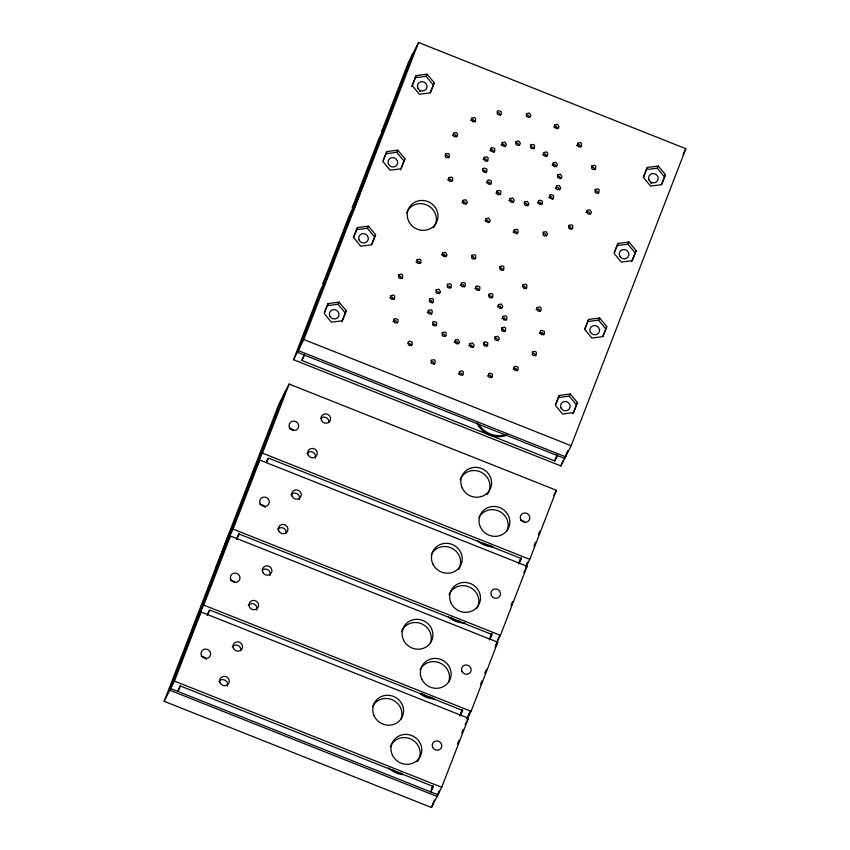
<?xml version="1.0" encoding="UTF-8"?>
<svg xmlns="http://www.w3.org/2000/svg" width="850" height="850" viewBox="0 0 850 850"><rect width="100%" height="100%" fill="white"/><g stroke="black" fill="none" stroke-linecap="round" stroke-linejoin="round"><path stroke-width="1.27" d="M385.39 124.323L381.586 131.782L408.266 62.709L418.561 42.5L685.865 148.708L571.157 445.729L560.862 465.938L293.558 359.72L320.227 290.647L324.031 283.199M412.069 55.25L297.351 352.272L564.666 458.479L567.046 452.296M412.919 53.571L298.212 350.593L565.516 456.801L567.906 450.617M197.306 619.469L201.099 612.011L468.414 718.218L441.734 787.291L431.439 807.5L164.135 701.293L278.842 404.271L289.138 384.062L556.442 490.28L529.773 559.353L525.969 566.801M293.558 359.72L303.854 339.522L418.561 42.5M284.484 393.199L169.777 690.211L437.081 796.429L438.993 791.477M285.334 391.521L170.627 688.543L437.931 794.75L439.365 791.031M164.135 701.293L174.431 681.084L201.099 612.011M199.973 612.553L203.766 605.104L230.446 536.031L497.76 642.239L471.081 711.312L467.277 718.771M229.319 536.573L233.113 529.125L259.792 460.052L527.096 566.259L500.427 635.332L496.623 642.781M258.666 460.594L262.459 453.135L289.138 384.062M557.441 455.611L554.721 460.934L301.867 360.464L304.247 354.301M180.232 685.238L177.852 691.411L180.561 686.088L397.332 772.129L433.426 786.548L430.716 791.881L433.096 785.708M207.676 614.189L209.1 610.491M238.924 533.279L236.544 539.442L239.254 534.119L456.014 620.171L492.118 634.589L489.398 639.912L491.778 633.749M266.358 462.23L267.793 458.533M324.445 312.354L326.602 306.786M353.366 237.479L357.457 227.566L368.464 226.164L375.604 234.77L371.737 244.789L360.729 246.192L353.589 237.575L357.457 227.566M383.138 160.384L386.803 151.587L397.811 150.174L404.951 158.791L401.083 168.81L390.076 170.212L382.936 161.596L386.803 151.587M411.623 86.636L416.149 75.597L427.157 74.194L434.286 82.811L430.419 92.831L419.422 94.233L412.282 85.616L416.149 75.597M328.111 303.546L324.243 313.554L331.383 322.171L342.391 320.769L346.258 310.749L339.118 302.143L328.111 303.546L327.027 305.671L338.034 304.268L339.118 302.143M341.732 321.789L346.258 310.749M371.503 244.694L375.604 234.77M400.424 169.819L404.951 158.791M430.196 92.735L434.286 82.811M555.634 404.207L557.781 398.639M584.545 329.343L588.646 319.419L599.654 318.017L606.783 326.634L602.916 336.642L591.908 338.045L584.779 329.439L588.646 319.419M614.327 252.248L617.982 243.44L628.989 242.038L636.129 250.644L632.262 260.663L621.254 262.066L614.114 253.459L617.982 243.44M643.237 177.374L647.328 167.461L658.336 166.058L665.476 174.664L661.608 184.684L650.601 186.086L643.461 177.469L647.328 167.461M559.3 395.399L555.433 405.418L562.572 414.024L573.569 412.622L577.437 402.613L570.308 393.996L559.3 395.399L558.216 397.534L569.224 396.132L570.308 393.996M572.921 413.642L577.437 402.613M602.692 336.547L606.783 326.634M631.603 261.683L636.129 250.644M661.385 184.588L665.476 174.664M554.721 460.934L557.101 454.771M460.222 714.914L462.134 709.973M490.312 637.011L491.746 633.293M518.978 562.806L520.402 559.098M460.53 714.659L462.442 709.729M519.222 562.7L521.124 557.77M560.862 465.938L562.764 460.998M431.439 807.5L434.308 800.073M467.192 718.463L469.104 713.511M525.98 566.238L527.414 562.519M457.534 744.005L458.968 740.297M461.752 733.072L463.186 729.374M467.096 719.259L470.135 711.365M480.473 684.601L481.908 680.893M484.776 673.466L486.211 669.758M495.773 645.001L499.003 636.618M511.062 605.402L512.497 601.683M525.884 567.035L527.871 561.871M534.002 545.997L535.436 542.279M538.305 534.862L539.739 531.144M387.579 119.191L391.053 112.381L384.381 129.646L380.906 136.468M382.723 131.229L378.919 138.688L352.24 207.761L356.044 200.303M362.228 184.811L366.786 175.865L353.451 210.407L348.893 219.353M353.377 207.219L349.573 214.667L322.904 283.741L326.697 276.293M415.066 77.733L426.073 76.33L427.157 74.194M330.225 267.707L333.689 260.886L327.027 278.152L323.553 284.973M385.719 153.712L396.727 152.309L397.811 150.174M356.373 229.691L367.381 228.289L368.464 226.164M301.867 360.464L304.576 355.141M259.144 458.819L255.669 465.63L248.997 482.906L252.471 476.085M255.999 467.5L259.792 460.052M233.803 524.439L229.245 533.386L215.9 567.917L220.458 558.971M266.433 462.4L268.6 458.139L521.454 558.609L518.744 563.933M226.653 543.479L230.446 536.031M201.79 607.325L198.316 614.146L191.643 631.412L195.117 624.591M207.198 615.432L209.907 610.098L426.668 696.15L462.772 710.568L460.052 715.891M646.244 169.586L657.252 168.183L658.336 166.058M616.898 245.565L627.906 244.163L628.989 242.038M683.049 154.243L685.865 148.708M587.562 321.555L598.559 320.142L599.654 318.017M553.732 495.603L556.442 490.28M523.844 572.645L527.096 566.259M495.04 647.562L497.76 642.239M431.386 788.885L432.522 786.643M465.152 724.604L468.414 718.218M470.645 120.317L473.365 119.68L474.938 122.017M452.402 135.32L455.132 134.683L456.705 137.031M489.812 150.418L492.533 149.781L494.105 152.129M501.001 144.851L503.721 144.213L505.293 146.551M447.674 179.796L450.394 179.159L451.966 181.507M483.108 159.566L485.828 158.929L487.401 161.277M553.605 127.022L556.325 126.384L557.898 128.722M486.381 182.697L489.101 182.059L490.673 184.407M461.901 202.481L464.621 201.843L466.193 204.191M542.608 154.689L545.328 154.052L546.901 156.389M495.858 193.163L498.578 192.525L500.151 194.863M576.555 145.361L579.286 144.723L580.847 147.071M552.086 165.144L554.806 164.507L556.378 166.855M508.895 200.685L511.615 200.048L513.188 202.396M415.958 261.917L418.678 261.279L420.251 263.617M484.861 220.83L487.581 220.192L489.154 222.53M441.596 255.064L444.316 254.426L445.889 256.774M555.347 188.275L558.078 187.637L559.651 189.986M537.466 203.001L540.186 202.364L541.758 204.701M548.643 197.423L551.374 196.786L552.936 199.134M389.651 297.808L392.371 297.171L393.943 299.519M513.049 232.029L515.769 231.391L517.342 233.729M392.987 321.396L395.707 320.758L397.279 323.106M460.264 285.303L462.995 284.665L464.567 287.013M586.054 212.521L588.774 211.884L590.346 214.221M427.21 312.502L429.941 311.865L431.502 314.213M474.874 288.756L477.604 288.118L479.177 290.466M497.399 306.744L500.119 306.106L501.691 308.454M454.208 342.284L456.928 341.647L458.501 343.995M501.872 318.538L504.592 317.9L506.164 320.248M468.817 345.748L471.538 345.111L473.11 347.448M536.095 309.655L538.826 309.007L540.388 311.355M458.362 373.628L461.082 372.991L462.655 375.339M539.431 333.232L542.151 332.594L543.724 334.942M487.486 375.987L490.216 375.339L491.778 377.687M513.124 369.134L515.844 368.496L517.416 370.834M497.516 112.71L499.003 112.827L500.576 115.175M526.649 115.069L528.137 115.186L529.709 117.523M516.194 142.949L517.682 143.066L519.254 145.403M530.804 146.402L533.46 147.454L533.864 148.867M445.581 155.454L447.058 155.571L448.63 157.919M592.025 167.291L593.513 167.407L595.085 169.756M483.14 170.149L485.796 171.211L486.2 172.614M557.791 176.184L559.279 176.301L560.851 178.649M595.361 190.878L596.838 190.995L598.411 193.343M524.737 203.394L526.224 203.501L527.797 205.849M569.054 226.78L570.541 226.897L572.103 229.234M543.416 233.623L544.903 233.739L546.476 236.087M471.962 256.668L473.45 256.785L475.022 259.123M500.151 267.867L501.638 267.984L503.211 270.321M398.958 276.176L400.446 276.293L402.007 278.63M523.111 286.206L524.588 286.322L526.161 288.671M447.546 285.696L450.203 286.748L450.606 288.15M436.358 291.263L439.014 292.326L439.418 293.728M489.154 295.534L491.81 296.586L492.214 297.989M429.654 300.422L431.141 300.528L432.714 302.876M432.926 323.553L435.582 324.604L435.986 326.007M501.904 329.12L503.391 329.237L504.964 331.585M442.404 334.007L443.891 334.124L445.464 336.462M495.199 338.268L496.687 338.385L498.249 340.733M484.011 343.846L486.668 344.898L487.071 346.301M408.446 343.336L411.103 344.388L411.506 345.791M532.599 353.366L534.087 353.483L535.659 355.831M431.407 361.675L432.894 361.792L434.467 364.129M303.854 339.522L571.157 445.729M262.459 453.135L529.773 559.353M233.113 529.125L500.427 635.332M203.766 605.104L471.081 711.312M174.431 681.084L441.734 787.291M657.252 168.183L664.392 176.8M627.906 244.163L635.046 252.779M426.073 76.33L433.203 84.936M598.559 320.142L605.699 328.759M396.727 152.309L403.856 160.916M569.224 396.132L576.353 404.738M367.381 228.289L374.521 236.906M338.034 304.268L345.174 312.885M406.534 212.861A15.555 14.801 27 0 1 428.166 205.657A15.555 14.801 27 0 1 433.564 227.726M650.494 182.824A4.856 4.622 27 0 1 651.61 183.441M419.305 90.971A4.856 4.622 27 0 1 420.421 91.588M507.344 435.051A23.258 22.132 27 0 1 476.786 422.907M505.644 434.764A23.258 22.132 27 0 1 478.454 423.959M289.244 428.602A4.856 4.622 27 0 1 293.76 430.397M520.434 520.455A4.856 4.622 27 0 1 524.949 522.251M460.116 479.751A15.555 14.801 27 0 1 481.748 472.536A15.555 14.801 27 0 1 487.146 494.604M401.434 631.709A15.555 14.801 27 0 1 421.217 623.634A15.555 14.801 27 0 1 430.334 643.195M449.002 594.841A15.555 14.801 27 0 1 470.029 587.318A15.555 14.801 27 0 1 476.754 608.632M259.909 504.581A4.856 4.622 27 0 1 265.094 507.429M431.29 554.551A15.555 14.801 27 0 1 452.402 548.526A15.555 14.801 27 0 1 458.522 569.521M478.869 517.682A15.555 14.801 27 0 1 498.759 511.052A15.555 14.801 27 0 1 507.248 530.336M493.085 546.954A23.258 22.132 27 0 1 477.615 540.802M491.226 545.7A23.258 22.132 27 0 1 483.151 543.182M420.176 669.641A15.555 14.801 27 0 1 440.066 663.011A15.555 14.801 27 0 1 448.556 682.306M464.95 622.944A23.258 22.132 27 0 1 448.269 616.792M230.562 580.561A4.856 4.622 27 0 1 235.078 582.356M460.689 621.499A23.258 22.132 27 0 1 450.702 617.238M321.109 418.041A4.856 4.622 27 0 1 328.982 422.365M306.924 453.443A4.856 4.622 27 0 1 315.361 458.086M402.645 774.711A23.258 22.132 27 0 1 388.684 767.911M201.216 656.54A4.856 4.622 27 0 1 206.401 659.398M434.403 698.923A23.258 22.132 27 0 1 420.814 694.291M432.533 697.669A23.258 22.132 27 0 1 421.356 693.228M262.416 569.999A4.856 4.622 27 0 1 270.013 575.514M401.997 773.468A23.258 22.132 27 0 1 393.008 769.888M277.578 529.423A4.856 4.622 27 0 1 286.301 532.886M290.913 494.881A4.856 4.622 27 0 1 299.359 499.524M248.232 605.402A4.856 4.622 27 0 1 256.679 610.045M390.309 746.799A15.555 14.801 27 0 1 411.942 739.596A15.555 14.801 27 0 1 417.339 761.664M372.608 706.509A15.555 14.801 27 0 1 392.498 699.879A15.555 14.801 27 0 1 400.987 719.174M218.886 681.381A4.856 4.622 27 0 1 227.333 686.024M232.22 646.85A4.856 4.622 27 0 1 240.943 650.314M390.734 295.683L390.628 298.424L391.797 299.359L394.517 298.722L394.623 295.981L393.454 295.046L390.734 295.683M398.799 274.794L398.692 277.536L399.861 278.471L402.581 277.833L402.698 275.103L401.529 274.157L398.799 274.794M445.421 154.084L445.315 156.825L446.484 157.76L449.204 157.123L449.31 154.381L448.152 153.446L445.421 154.084M453.496 133.195L453.379 135.936L454.548 136.871L457.268 136.234L457.385 133.493L456.216 132.558L453.496 133.195M394.071 319.271L393.954 322.001L395.123 322.947L397.853 322.309L397.959 319.568L395.303 318.516L394.071 319.271M417.042 259.781L416.936 262.523L418.104 263.468L420.824 262.831L420.931 260.089L419.762 259.144L417.042 259.781M448.757 177.661L448.651 180.402L449.809 181.347L452.54 180.71L452.646 177.969L451.478 177.023L448.757 177.661M471.729 118.182L471.219 119.521L472.791 121.858L475.511 121.221L475.618 118.49L474.459 117.544L471.729 118.182M408.297 341.955L407.788 343.294L409.36 345.631L412.08 344.994L412.186 342.252L409.541 341.201L408.297 341.955M442.68 252.939L442.17 254.267L443.732 256.615L446.462 255.977L446.973 254.639L445.4 252.301L442.68 252.939M462.984 200.356L462.878 203.097L464.047 204.032L466.767 203.394L467.277 202.066L465.715 199.718L462.984 200.356M497.367 111.339L497.261 114.07L499.906 115.132L501.149 114.378L501.256 111.637L498.61 110.585L497.367 111.339M429.505 299.041L429.388 301.782L432.044 302.834L433.288 302.079L433.394 299.338L432.225 298.403L429.505 299.041M484.192 157.441L483.682 158.769L485.244 161.117L487.974 160.48L488.081 157.739L486.912 156.804L484.192 157.441M428.294 310.377L428.188 313.119L429.356 314.054L432.076 313.416L432.193 310.675L431.024 309.74L428.294 310.377M436.209 289.892L436.103 292.634L437.261 293.569L439.992 292.931L440.502 291.592L438.929 289.255L436.209 289.892M482.981 168.778L482.874 171.519L485.531 172.571L486.763 171.817L486.88 169.076L484.224 168.024L482.981 168.778M490.896 148.293L490.79 151.024L493.436 152.086L494.679 151.332L494.785 148.591L492.139 147.539L490.896 148.293M432.777 322.171L432.661 324.913L433.829 325.848L436.549 325.21L436.666 322.469L434.01 321.417L432.777 322.171M447.397 284.314L447.281 287.056L448.449 288.001L451.169 287.364L451.286 284.623L450.118 283.677L447.397 284.314M487.464 180.572L486.944 181.9L488.516 184.248L491.247 183.611L491.353 180.869L488.697 179.817L487.464 180.572M502.084 142.715L501.967 145.456L504.624 146.508L505.856 145.754L506.377 144.426L504.804 142.077L502.084 142.715M431.258 360.294L431.141 363.035L433.797 364.087L435.03 363.332L435.147 360.602L433.978 359.656L431.258 360.294M471.814 255.287L471.697 258.028L472.866 258.974L475.586 258.326L475.703 255.595L474.534 254.649L471.814 255.287M485.945 218.694L485.828 221.436L488.484 222.488L489.717 221.733L490.237 220.405L488.665 218.057L485.945 218.694M526.501 113.688L526.384 116.429L529.04 117.481L530.273 116.726L530.793 115.398L529.221 113.05L526.501 113.688M442.255 332.626L442.138 335.368L443.307 336.313L446.027 335.665L446.144 332.934L444.975 331.989L442.255 332.626M461.359 283.178L461.242 285.908L462.411 286.854L465.131 286.216L465.248 283.475L464.079 282.529L461.359 283.178M496.942 191.027L496.825 193.768L497.994 194.703L500.724 194.066L500.831 191.335L499.662 190.389L496.942 191.027M516.046 141.567L515.929 144.309L517.097 145.254L519.817 144.617L520.338 143.278L518.766 140.93L516.046 141.567M455.292 340.159L454.771 341.498L456.344 343.836L459.064 343.198L459.584 341.87L458.012 339.522L455.292 340.159M475.968 286.631L475.447 287.959L477.02 290.307L479.74 289.669L479.857 286.928L477.201 285.876L475.968 286.631M509.979 198.56L509.458 199.888L511.031 202.236L513.761 201.599L514.271 200.26L512.699 197.923L509.979 198.56M530.655 145.031L530.538 147.762L531.707 148.708L534.427 148.07L534.544 145.329L533.375 144.383L530.655 145.031M469.901 343.612L469.381 344.951L470.953 347.289L473.684 346.651L474.194 345.323L472.621 342.975L469.901 343.612M489.005 294.153L488.888 296.894L490.057 297.84L492.777 297.203L492.894 294.461L491.725 293.516L489.005 294.153M524.588 202.013L524.067 203.352L525.64 205.689L528.371 205.052L528.881 203.724L527.308 201.376L524.588 202.013M543.692 152.554L543.575 155.295L544.744 156.23L547.464 155.593L547.581 152.862L546.412 151.916L543.692 152.554M459.446 371.493L459.329 374.234L460.498 375.179L463.218 374.542L463.335 371.801L462.166 370.855L459.446 371.493M500.002 266.486L499.885 269.227L501.054 270.173L503.774 269.535L503.891 266.794L502.722 265.848L500.002 266.486M514.133 229.893L514.016 232.634L516.673 233.686L517.916 232.932L518.022 230.201L516.853 229.256L514.133 229.893M554.689 124.886L554.572 127.627L557.228 128.679L558.461 127.925L558.981 126.597L557.409 124.249L554.689 124.886M483.862 342.465L483.746 345.206L484.914 346.152L487.634 345.514L487.751 342.773L485.095 341.711L483.862 342.465M498.483 304.619L497.962 305.947L499.534 308.295L502.254 307.658L502.775 306.319L501.203 303.981L498.483 304.619M538.549 200.866L538.029 202.204L539.601 204.542L542.332 203.904L542.438 201.174L539.782 200.111L538.549 200.866M553.169 163.019L552.649 164.347L554.221 166.696L556.941 166.058L557.462 164.719L555.889 162.382L553.169 163.019M495.04 336.897L494.934 339.639L497.59 340.691L498.822 339.936L499.343 338.608L497.771 336.26L495.04 336.897M502.956 316.413L502.446 317.741L504.007 320.089L506.738 319.451L506.844 316.71L505.676 315.775L502.956 316.413M549.727 195.298L549.621 198.039L552.277 199.091L553.509 198.337L553.626 195.596L550.97 194.544L549.727 195.298M557.643 174.813L557.536 177.544L560.182 178.606L561.425 177.852L561.935 176.513L560.362 174.176L557.643 174.813M501.744 327.749L501.638 330.491L502.807 331.426L505.527 330.788L505.644 328.047L504.475 327.112L501.744 327.749M556.442 186.15L556.325 188.881L557.494 189.826L560.214 189.189L560.734 187.85L559.162 185.502L556.442 186.15M488.569 373.851L488.463 376.592L489.632 377.527L492.352 376.89L492.469 374.149L489.812 373.097L488.569 373.851M522.952 284.835L522.442 286.163L524.014 288.511L526.734 287.874L526.841 285.132L525.683 284.197L522.952 284.835M543.267 232.252L543.15 234.993L544.319 235.928L547.039 235.291L547.559 233.952L545.987 231.614L543.267 232.252M577.639 143.225L577.532 145.966L578.701 146.912L581.421 146.274L581.538 143.533L580.369 142.587L577.639 143.225M514.207 366.998L513.697 368.337L515.27 370.685L517.99 370.047L518.096 367.306L515.451 366.244L514.207 366.998M537.179 307.519L536.669 308.858L538.241 311.196L540.961 310.558L541.078 307.817L539.909 306.882L537.179 307.519M568.894 225.399L568.788 228.14L569.957 229.075L572.677 228.438L572.794 225.707L571.625 224.761L568.894 225.399M591.866 165.92L591.759 168.661L592.928 169.596L595.648 168.959L595.765 166.218L594.596 165.282L591.866 165.92M532.451 351.996L532.334 354.726L533.503 355.672L536.233 355.034L536.339 352.293L535.171 351.348L532.451 351.996M540.515 331.107L540.005 332.435L541.577 334.783L544.298 334.146L544.404 331.404L541.758 330.353L540.515 331.107M587.138 210.386L586.628 211.724L588.189 214.072L590.92 213.435L591.43 212.096L589.857 209.748L587.138 210.386M595.202 189.508L595.096 192.238L596.264 193.184L598.984 192.546L599.101 189.805L597.933 188.859L595.202 189.508M560.979 407.926A4.856 4.622 27 0 0 569.277 408.999A4.856 4.622 27 0 0 565.792 401.508A4.856 4.622 27 0 0 560.979 407.926M408.627 221.117A15.555 14.801 27 0 0 435.189 224.528A15.555 14.801 27 0 0 424.033 200.579A15.555 14.801 27 0 0 408.627 221.117M590.325 331.946A4.856 4.622 27 0 0 598.623 333.009A4.856 4.622 27 0 0 595.138 325.529A4.856 4.622 27 0 0 590.325 331.946M649.018 179.988A4.856 4.622 27 0 0 657.316 181.05A4.856 4.622 27 0 0 653.831 173.57A4.856 4.622 27 0 0 649.018 179.988M619.671 255.967A4.856 4.622 27 0 0 627.969 257.029A4.856 4.622 27 0 0 624.484 249.549A4.856 4.622 27 0 0 619.671 255.967M388.482 164.103A4.856 4.622 27 0 0 396.78 165.176A4.856 4.622 27 0 0 393.295 157.686A4.856 4.622 27 0 0 388.482 164.103M359.136 240.093A4.856 4.622 27 0 0 367.444 241.156A4.856 4.622 27 0 0 363.949 233.676A4.856 4.622 27 0 0 359.136 240.093M417.828 88.124A4.856 4.622 27 0 0 426.126 89.197A4.856 4.622 27 0 0 422.641 81.706A4.856 4.622 27 0 0 417.828 88.124M329.789 316.072A4.856 4.622 27 0 0 338.098 317.135A4.856 4.622 27 0 0 334.603 309.655A4.856 4.622 27 0 0 329.789 316.072M289.489 427.561A4.856 4.622 27 0 0 297.787 428.634A4.856 4.622 27 0 0 294.302 421.143A4.856 4.622 27 0 0 289.489 427.561M520.678 519.424A4.856 4.622 27 0 0 528.976 520.487A4.856 4.622 27 0 0 525.491 513.007A4.856 4.622 27 0 0 520.678 519.424M462.209 488.006A15.555 14.801 27 0 0 488.771 491.417A15.555 14.801 27 0 0 477.615 467.468A15.555 14.801 27 0 0 462.209 488.006M260.142 503.54A4.856 4.622 27 0 0 268.441 504.613A4.856 4.622 27 0 0 264.956 497.123A4.856 4.622 27 0 0 260.142 503.54M461.986 671.383A4.856 4.622 27 0 0 470.284 672.446A4.856 4.622 27 0 0 466.799 664.966A4.856 4.622 27 0 0 461.986 671.383M230.796 579.53A4.856 4.622 27 0 0 239.105 580.593A4.856 4.622 27 0 0 235.609 573.112A4.856 4.622 27 0 0 230.796 579.53M421.749 679.076A15.555 14.801 27 0 0 448.311 682.486A15.555 14.801 27 0 0 437.144 658.537A15.555 14.801 27 0 0 421.749 679.076M403.516 639.965A15.555 14.801 27 0 0 430.079 643.376A15.555 14.801 27 0 0 418.922 619.427A15.555 14.801 27 0 0 403.516 639.965M451.084 603.096A15.555 14.801 27 0 0 477.658 606.507A15.555 14.801 27 0 0 466.491 582.558A15.555 14.801 27 0 0 451.084 603.096M432.862 563.986A15.555 14.801 27 0 0 459.425 567.396A15.555 14.801 27 0 0 448.269 543.447A15.555 14.801 27 0 0 432.862 563.986M480.431 527.117A15.555 14.801 27 0 0 507.004 530.528A15.555 14.801 27 0 0 495.837 506.579A15.555 14.801 27 0 0 480.431 527.117M321.449 420.346A4.856 4.622 27 0 0 329.747 421.409A4.856 4.622 27 0 0 326.262 413.929A4.856 4.622 27 0 0 321.449 420.346M308.104 454.877A4.856 4.622 27 0 0 316.402 455.94A4.856 4.622 27 0 0 312.917 448.46A4.856 4.622 27 0 0 308.104 454.877M262.756 572.305A4.856 4.622 27 0 0 271.054 573.367A4.856 4.622 27 0 0 267.569 565.888A4.856 4.622 27 0 0 262.756 572.305M491.332 595.404A4.856 4.622 27 0 0 499.63 596.466A4.856 4.622 27 0 0 496.145 588.986A4.856 4.622 27 0 0 491.332 595.404M374.17 715.944A15.555 14.801 27 0 0 400.743 719.355A15.555 14.801 27 0 0 389.576 695.406A15.555 14.801 27 0 0 374.17 715.944M201.45 655.509A4.856 4.622 27 0 0 209.759 656.572A4.856 4.622 27 0 0 206.263 649.092A4.856 4.622 27 0 0 201.45 655.509M249.411 606.836A4.856 4.622 27 0 0 257.72 607.909A4.856 4.622 27 0 0 254.224 600.419A4.856 4.622 27 0 0 249.411 606.836M292.103 496.326A4.856 4.622 27 0 0 300.401 497.388A4.856 4.622 27 0 0 296.916 489.908A4.856 4.622 27 0 0 292.103 496.326M278.757 530.857A4.856 4.622 27 0 0 287.066 531.93A4.856 4.622 27 0 0 283.571 524.439A4.856 4.622 27 0 0 278.757 530.857M392.402 755.055A15.555 14.801 27 0 0 418.965 758.466A15.555 14.801 27 0 0 407.809 734.517A15.555 14.801 27 0 0 392.402 755.055M432.639 747.362A4.856 4.622 27 0 0 440.938 748.425A4.856 4.622 27 0 0 437.453 740.945A4.856 4.622 27 0 0 432.639 747.362M233.41 648.284A4.856 4.622 27 0 0 241.708 649.347A4.856 4.622 27 0 0 238.223 641.867A4.856 4.622 27 0 0 233.41 648.284M220.076 682.826A4.856 4.622 27 0 0 228.374 683.889A4.856 4.622 27 0 0 224.889 676.409A4.856 4.622 27 0 0 220.076 682.826"/></g></svg>
